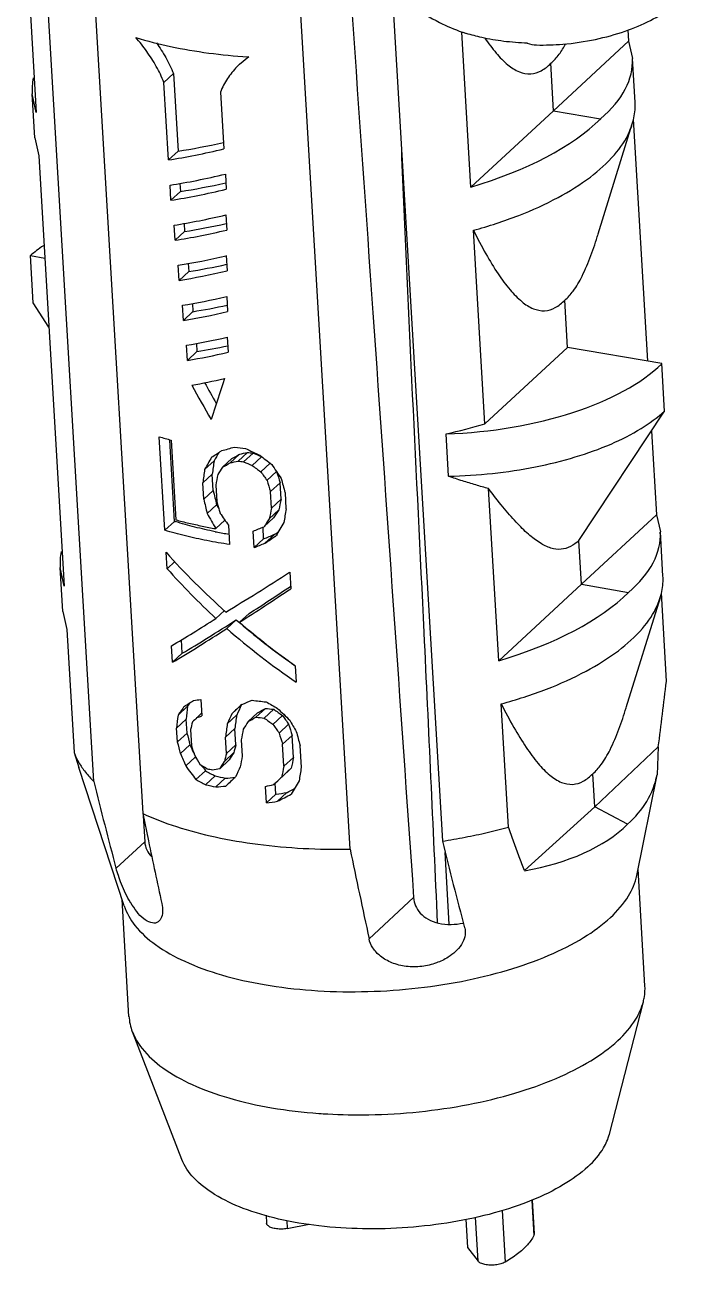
# Model space of a CAD drawing. Header units: millimetres. Extents: x 1603 to 1978, y -231 to 30.
# Drawn here: x 1755.57 to 1760.05, y -211.06 to -202.73 of the extents above; entities that cross this region are included whole.
import ezdxf

# ---------------------------------------------------------------- set-up
doc = ezdxf.new("R2010")
doc.units = ezdxf.units.MM
doc.layers.add('02___PRT_ALL_AXES', color=7, linetype='Continuous')
doc.layers.add('3_ALL_AXES', color=7, linetype='Continuous')

# ---------------------------------------------------------------- blocks, each defined once
blk = doc.blocks.new('*u142')
at = {"color": 7, "linetype": 'Continuous'}
for centre, radius, start, end in [((-104, 29.152), 1.468, 250.7918, 250.9125), ((-103.997, 29.16), 1.476, 250.9125, 251.1003), ((-103.984, 29.2), 1.518, 251.1056, 252.4025), ((-103.765, 27.898), 0.256, 248.8694, 269.0843)]:
    blk.add_arc(centre, radius, start, end, dxfattribs=at)
at = {"color": 7, "linetype": 'Continuous', "start_tangent": (-0.999304, 0.037294), "end_tangent": (-0.953175, 0.302418)}
blk.add_spline([(-103.857, 27.659), (-104.084, 27.677), (-104.294, 27.713), (-104.442, 27.753)], degree=3, dxfattribs=at)
at = {"layer": '02___PRT_ALL_AXES', "color": 7, "linetype": 'Continuous'}
for p, q in [((-108.017, 20.577), (-108.631, 30.982)), ((-108.162, 30.673), (-107.547, 20.268)), ((-105.558, 19.927), (-106.173, 30.332)), ((-108.678, 28.85), (-108.569, 26.993)), ((-105.156, 28.201), (-104.672, 20.004)), ((-104.399, 26.279), (-104.487, 27.766)), ((-102.893, 27.786), (-102.886, 27.678)), ((-103.606, 27.011), (-102.886, 27.678)), ((-102.886, 27.678), (-102.849, 27.513)), ((-106.529, 27.527), (-106.618, 27.456)), ((-106.54, 27.528), (-106.529, 27.527)), ((-102.824, 27.091), (-102.849, 27.513)), ((-103.606, 27.011), (-103.632, 27.466)), ((-107.343, 27.283), (-107.252, 27.367)), ((-107.299, 26.539), (-107.343, 27.283)), ((-107.252, 27.367), (-107.208, 26.623)), ((-108.582, 26.751), (-108.607, 27.173)), ((-108.569, 26.993), (-108.607, 27.173)), ((-106.801, 27.19), (-106.769, 26.645)), ((-104.399, 26.279), (-103.606, 27.011)), ((-103.606, 27.011), (-103.154, 26.934)), ((-102.842, 26.93), (-102.705, 24.608)), ((-103.177, 25.829), (-102.85, 26.885)), ((-108.582, 26.751), (-108.544, 26.578)), ((-108.544, 26.578), (-108.3, 22.449)), ((-107.299, 26.539), (-107.208, 26.623)), ((-107.19, 26.314), (-107.185, 26.236)), ((-106.754, 26.403), (-106.746, 26.258)), ((-107.276, 26.152), (-107.285, 26.297)), ((-107.276, 26.152), (-107.185, 26.236)), ((-106.75, 26.012), (-106.741, 25.867)), ((-107.237, 25.768), (-107.245, 25.913)), ((-107.237, 25.768), (-107.146, 25.852)), ((-107.151, 25.93), (-107.146, 25.852)), ((-104.265, 24.007), (-104.375, 25.864)), ((-108.597, 25.167), (-108.624, 25.622)), ((-108.624, 25.622), (-108.486, 25.598)), ((-106.746, 25.621), (-106.737, 25.476)), ((-107.197, 25.384), (-107.206, 25.529)), ((-107.197, 25.384), (-107.106, 25.468)), ((-107.111, 25.546), (-107.106, 25.468)), ((-106.741, 25.23), (-106.733, 25.085)), ((-108.447, 24.934), (-108.597, 25.167)), ((-107.157, 25), (-107.166, 25.145)), ((-107.071, 25.162), (-107.067, 25.084)), ((-103.471, 24.74), (-103.498, 25.194)), ((-107.157, 25), (-107.067, 25.084)), ((-107.118, 24.616), (-107.126, 24.761)), ((-107.032, 24.778), (-107.027, 24.7)), ((-106.737, 24.839), (-106.728, 24.694)), ((-107.118, 24.616), (-107.027, 24.7)), ((-104.265, 24.007), (-103.471, 24.74)), ((-102.567, 24.585), (-103.471, 24.74)), ((-102.541, 24.13), (-102.567, 24.585)), ((-103.362, 22.889), (-102.541, 24.13)), ((-102.666, 23.941), (-102.618, 23.134)), ((-107.335, 22.986), (-107.388, 23.883)), ((-107.242, 23.072), (-107.288, 23.85)), ((-107.275, 23.851), (-107.23, 23.086)), ((-104.613, 23.504), (-104.637, 23.911)), ((-106.708, 23.633), (-106.618, 23.717)), ((-106.632, 23.649), (-106.541, 23.733)), ((-106.579, 23.643), (-106.488, 23.727)), ((-106.498, 23.608), (-106.409, 23.691)), ((-106.953, 23.569), (-106.863, 23.653)), ((-106.782, 23.592), (-106.691, 23.675)), ((-106.414, 23.548), (-106.325, 23.631)), ((-106.97, 23.442), (-106.88, 23.526)), ((-106.87, 23.367), (-106.88, 23.526)), ((-106.355, 23.465), (-106.263, 23.55)), ((-106.321, 23.357), (-106.229, 23.442)), ((-106.22, 23.284), (-106.229, 23.442)), ((-106.961, 23.284), (-106.97, 23.442)), ((-106.961, 23.284), (-106.87, 23.367)), ((-106.846, 23.419), (-106.837, 23.261)), ((-106.312, 23.199), (-106.321, 23.357)), ((-106.182, 23.349), (-106.173, 23.191)), ((-104.131, 21.735), (-104.229, 23.387)), ((-106.929, 23.147), (-106.838, 23.231)), ((-106.312, 23.199), (-106.22, 23.284)), ((-106.383, 23.021), (-106.291, 23.106)), ((-106.333, 23.095), (-106.241, 23.181)), ((-103.337, 22.468), (-102.618, 23.134)), ((-102.618, 23.134), (-102.58, 22.97)), ((-107.335, 22.986), (-107.242, 23.072)), ((-106.847, 23.002), (-106.758, 23.083)), ((-106.724, 23.034), (-106.713, 22.85)), ((-106.478, 22.82), (-106.487, 22.978)), ((-106.387, 22.904), (-106.393, 23.016)), ((-102.556, 22.547), (-102.58, 22.97)), ((-106.478, 22.82), (-106.387, 22.904)), ((-106.374, 22.863), (-106.282, 22.947)), ((-103.337, 22.468), (-103.362, 22.889)), ((-107.313, 22.617), (-107.323, 22.776)), ((-108.3, 22.449), (-108.339, 22.63)), ((-108.314, 22.207), (-108.339, 22.63)), ((-107.313, 22.617), (-107.239, 22.686)), ((-106.137, 22.584), (-106.127, 22.426)), ((-104.131, 21.735), (-103.337, 22.468)), ((-103.337, 22.468), (-102.885, 22.39)), ((-102.574, 22.386), (-102.524, 21.538)), ((-102.909, 21.285), (-102.581, 22.341)), ((-108.314, 22.207), (-108.276, 22.035)), ((-106.845, 22.14), (-106.763, 22.216)), ((-106.618, 22.104), (-106.527, 22.187)), ((-108.276, 22.035), (-108.206, 20.853)), ((-106.74, 22.044), (-106.65, 22.127)), ((-107.168, 21.806), (-107.175, 21.936)), ((-107.26, 21.721), (-107.27, 21.879)), ((-107.26, 21.721), (-107.168, 21.806)), ((-106.084, 21.687), (-106.074, 21.529)), ((-106.99, 21.363), (-106.981, 21.205)), ((-106.692, 21.226), (-106.602, 21.31)), ((-104.037, 20.139), (-104.107, 21.321)), ((-107.208, 21.213), (-107.116, 21.298)), ((-107.026, 21.19), (-106.982, 21.231)), ((-106.736, 21.129), (-106.646, 21.213)), ((-106.536, 21.151), (-106.445, 21.235)), ((-106.461, 21.194), (-106.37, 21.278)), ((-106.381, 21.185), (-106.29, 21.269)), ((-106.298, 21.124), (-106.206, 21.209)), ((-107.223, 21.088), (-107.13, 21.173)), ((-107.215, 20.956), (-107.223, 21.088)), ((-107.122, 21.041), (-107.13, 21.173)), ((-107.088, 21.076), (-107.079, 20.917)), ((-106.753, 21.002), (-106.663, 21.086)), ((-106.653, 20.927), (-106.663, 21.086)), ((-106.239, 21.041), (-106.147, 21.126)), ((-107.215, 20.956), (-107.122, 21.041)), ((-106.744, 20.844), (-106.753, 21.002)), ((-106.602, 20.977), (-106.593, 20.819)), ((-106.205, 20.933), (-106.113, 21.018)), ((-106.101, 20.807), (-106.113, 21.018)), ((-108.206, 20.853), (-108.16, 20.711)), ((-107.186, 20.844), (-107.094, 20.929)), ((-106.764, 20.769), (-106.673, 20.853)), ((-106.744, 20.844), (-106.653, 20.927)), ((-106.193, 20.722), (-106.205, 20.933)), ((-106.039, 20.923), (-106.026, 20.712)), ((-102.601, 20.908), (-103.211, 20.332)), ((-102.601, 20.908), (-102.613, 20.641)), ((-107.725, 19.382), (-108.16, 20.711)), ((-107.135, 20.725), (-107.043, 20.81)), ((-106.808, 20.699), (-106.718, 20.783)), ((-106.193, 20.722), (-106.101, 20.807)), ((-107.037, 20.595), (-106.946, 20.679)), ((-106.942, 20.546), (-106.851, 20.63)), ((-106.846, 20.525), (-106.755, 20.608)), ((-106.214, 20.619), (-106.122, 20.704)), ((-106.213, 20.618), (-106.199, 20.631)), ((-103.211, 20.332), (-103.23, 20.65)), ((-102.808, 19.673), (-102.613, 20.641)), ((-106.36, 20.37), (-106.369, 20.528)), ((-106.291, 20.547), (-106.251, 20.583)), ((-106.269, 20.454), (-106.275, 20.561)), ((-106.254, 20.386), (-106.163, 20.471)), ((-106.36, 20.37), (-106.269, 20.454)), ((-107.547, 20.268), (-107.492, 20.006)), ((-107.543, 20.246), (-107.528, 19.998)), ((-103.211, 20.332), (-103.885, 19.721)), ((-102.896, 20.166), (-103.211, 20.332)), ((-107.803, 19.744), (-107.528, 19.998)), ((-104.607, 19.207), (-104.645, 19.896)), ((-102.729, 18.616), (-102.795, 19.735)), ((-107.679, 18.323), (-107.745, 19.443)), ((-104.948, 19.462), (-105.376, 19.066)), ((-103.07, 17.193), (-102.744, 18.464)), ((-107.172, 16.951), (-107.646, 18.175)), ((-103.815, 16.558), (-103.795, 16.22)), ((-103.81, 16.56), (-103.791, 16.237)), ((-104.1, 16.462), (-104.07, 15.966)), ((-106.364, 16.415), (-106.359, 16.34)), ((-106.164, 16.365), (-106.16, 16.288)), ((-106.16, 16.288), (-105.951, 16.329)), ((-104.448, 16.377), (-104.432, 16.105)), ((-104.33, 15.975), (-104.355, 16.398)), ((-103.791, 16.237), (-103.795, 16.22)), ((-104.432, 16.105), (-104.33, 15.975))]:
    blk.add_line(p, q, dxfattribs=at)
for centre, radius, start, end in [((-106.303, 27.464), 3.741, 253.1432, 254.9458), ((-105.965, 29.234), 5.494, 262.6748, 263.7779), ((-105.929, 28.826), 5.13, 263.1441, 263.7367), ((-105.959, 29.085), 5.477, 262.9492, 263.5025), ((-106.268, 26.163), 3.241, 252.5045, 252.6552), ((-106.009, 27.19), 4.301, 258.6796, 258.8509), ((-105.98, 27.339), 4.452, 258.8589, 260.4496), ((-136.41, 25.39), 34.105, 352.4477, 353.5148), ((-105.813, 26.886), 5.573, 262.9558, 264.3237), ((-105.806, 26.706), 5.551, 263.227, 264.051), ((-105.776, 26.446), 5.202, 263.4417, 264.3242), ((-105.961, 24.986), 4.395, 257.2942, 257.9334), ((-105.925, 24.55), 4.028, 256.7071, 258.0985), ((-58.699, 32.786), 50.807, 193.9044, 194.8738), ((-105.956, 24.807), 4.374, 256.9713, 258.2559), ((163.744, 77.327), 277.227, 191.933, 192.05963), ((-58.262, 31.467), 47.805, 193.874, 194.9043), ((185.588, 81.206), 297.525, 191.88567, 192.05524), ((-107.191, 18.352), 0.489, 183.3226, 201.2365)]:
    blk.add_arc(centre, radius, start, end, dxfattribs=at)
for centre, major_axis, ratio, start_param, end_param in [((-105.73, 27.375), (2.881, 0.131), 0.416042, -0.483676, 0.005545), ((-105.73, 27.375), (2.877, 0.21), 0.457615, 3.019112, 3.13516), ((-105.73, 27.375), (2.877, 0.21), 0.457615, -1.123702, -0.495653), ((-105.754, 27.776), (2.619, 0.99), 0.259629, 4.028889, 4.216807), ((-105.754, 27.776), (2.817, 1.065), 0.259629, -2.246304, -2.035387), ((-105.739, 27.534), (2.817, 1.065), 0.259629, -2.246304, -2.035387), ((-105.731, 27.389), (2.619, 0.99), 0.259629, 4.028889, 4.216807), ((-105.731, 27.389), (2.817, 1.065), 0.259629, -2.246304, -2.035387), ((-105.716, 27.147), (2.817, 1.065), 0.259629, -2.23925, -2.042441), ((-105.708, 27.002), (2.817, 1.065), 0.259629, -2.23925, -2.042441), ((-105.708, 27.002), (2.619, 0.99), 0.259629, 4.036482, 4.209159), ((-106.816, 25.312), (2.022, 0.092), 0.416042, 2.535657, 2.657917), ((-105.694, 26.76), (2.817, 1.065), 0.259629, -2.232201, -2.049491), ((-105.685, 26.615), (2.817, 1.065), 0.259629, -2.232201, -2.049491), ((-105.685, 26.615), (2.619, 0.99), 0.259629, 4.044068, 4.201513), ((-105.671, 26.373), (2.817, 1.065), 0.259629, -2.225156, -2.056535), ((-105.662, 26.228), (2.619, 0.99), 0.259629, 4.051649, 4.19387), ((-105.662, 26.228), (2.817, 1.065), 0.259629, -2.225156, -2.056535), ((-105.648, 25.987), (2.817, 1.065), 0.259629, -2.218116, -2.063576), ((-105.639, 25.842), (2.619, 0.99), 0.259629, 4.059225, 4.186229), ((-105.639, 25.842), (2.817, 1.065), 0.259629, -2.218116, -2.063576), ((-104.519, 24.919), (2.18, 0.159), 0.457615, -1.658061, -0.495653), ((-105.625, 25.6), (2.817, 1.065), 0.259629, -2.207254, -2.082457), ((-105.604, 25.24), (-2.545, 4.651), 0.299129, -4.695907, -4.65294), ((-105.604, 25.24), (2.383, 6.774), 0.116882, -4.553209, -4.49482), ((-105.604, 25.24), (-2.737, 5.002), 0.299129, -4.704, -4.637592), ((-105.596, 25.103), (2.877, 0.21), 0.457615, -1.264566, -1.123702), ((-105.584, 24.905), (2.608, 4.249), 0.101162, -4.36031, -4.331187), ((-105.583, 24.888), (2.769, 1.981), 0.074812, -2.113835, -2.075009), ((-105.584, 24.905), (2.425, 3.951), 0.101162, -4.349512, -4.32848), ((-105.585, 24.919), (2.809, 1.187), 0.232063, -2.110033, -2.061425), ((-105.574, 24.737), (2.583, 1.665), 0.107529, -2.086075, -2.054722), ((-105.577, 24.793), (2.621, 0.961), 0.266763, -2.07425, -2.042831), ((-105.598, 25.136), (2.868, -1.209), 0.527627, -1.685817, -1.636778), ((-105.588, 24.974), (2.681, -0.896), 0.526141, -1.73377, -1.702173), ((-105.607, 25.296), (2.758, -2.416), 0.476165, -1.452264, -1.412741), ((-105.603, 25.23), (1.896, 13.198), 0.083322, -4.574278, -4.564565), ((-105.603, 25.23), (1.763, 12.272), 0.083322, -4.571572, -4.561124), ((-105.57, 24.665), (2.646, 3.818), 0.088068, -4.367089, -4.347673), ((-105.574, 24.737), (2.778, 1.79), 0.107529, -2.088499, -2.059351), ((-105.577, 24.793), (2.819, 1.033), 0.266763, -2.078879, -2.049679), ((-105.588, 24.974), (2.884, -0.964), 0.526141, -1.742107, -1.712763), ((-105.596, 25.1), (2.781, -2.146), 0.493888, -1.514808, -1.485343), ((-105.638, 25.811), (-2.739, 5.045), 0.296864, 1.854376, 1.884233), ((-105.565, 24.579), (2.088, 10.494), 0.09717, -4.592101, -4.582395), ((-105.618, 25.48), (-2.722, 4.588), 0.322168, -4.474814, -4.45509), ((-105.693, 26.753), (-3.123, 11.365), 0.132401, -4.455402, -4.445512), ((-105.693, 26.753), (-2.903, 10.568), 0.132401, -4.440984, -4.430316), ((-105.764, 27.948), (-3.296, 14.074), 0.105694, 1.868853, 1.878853), ((-105.521, 23.834), (-3.064, 13.086), 0.105694, -4.701482, -4.691034), ((-105.521, 23.834), (-3.296, 14.074), 0.105694, -4.698041, -4.688328), ((-105.54, 24.159), (-2.547, 4.691), 0.296864, -4.675654, -4.668069), ((-105.559, 24.485), (-3.123, 11.365), 0.132401, -4.640913, -4.631208), ((-105.431, 22.311), (1.942, 9.757), 0.09717, 1.490193, 1.500861), ((-105.54, 24.159), (-2.739, 5.045), 0.296864, -4.672948, -4.643825), ((-105.554, 24.393), (-2.71, 4.127), 0.350917, 1.641855, 1.670982), ((-105.506, 23.584), (2.646, 3.818), 0.088068, -4.523479, -4.503755), ((-105.431, 22.311), (2.088, 10.494), 0.09717, 1.505389, 1.515279), ((-105.506, 23.584), (2.46, 3.55), 0.088068, -4.537897, -4.516629), ((-105.36, 21.116), (1.896, 13.198), 0.083322, 1.424912, 1.434911), ((-105.533, 24.04), (2.797, 1.414), 0.182224, -2.009361, -1.970102), ((-105.517, 23.768), (2.575, 1.842), 0.074812, -1.925468, -1.910919), ((-105.486, 23.253), (2.608, 4.249), 0.101162, -4.605182, -4.575325), ((-105.462, 22.831), (2.881, 0.131), 0.416042, -0.483676, 0.005545), ((-105.524, 23.882), (2.797, 1.414), 0.182224, -2.009361, -1.970102), ((-105.524, 23.882), (2.6, 1.315), 0.182224, -1.999525, -1.957228), ((-105.517, 23.768), (2.769, 1.981), 0.074812, -1.938343, -1.898819), ((-105.462, 22.831), (2.877, 0.21), 0.457615, 3.019112, 3.13516), ((-105.497, 23.423), (2.761, -2.381), 0.478562, 4.446081, 4.670886), ((-105.487, 23.266), (2.761, -2.374), 0.479063, -1.83795, -1.651968), ((-105.494, 23.373), (2.774, 1.885), 0.090766, -2.101459, -1.865998), ((-105.483, 23.196), (2.771, 1.951), 0.079762, -2.04814, -1.861242), ((-105.483, 23.196), (2.576, 1.814), 0.079762, -2.043511, -1.880034), ((-105.462, 22.831), (2.877, 0.21), 0.457615, -1.123702, -0.495653), ((-105.493, 23.371), (2.771, 1.951), 0.079762, -2.321509, -2.135528), ((-105.484, 23.214), (2.77, 1.956), 0.078896, -2.321116, -2.096311), ((-105.484, 23.214), (2.576, 1.819), 0.078896, -2.337398, -2.095353), ((-105.487, 23.264), (2.769, -2.282), 0.48523, -1.624077, -1.388615), ((-105.487, 23.264), (2.575, -2.122), 0.48523, -1.623119, -1.410029), ((-105.498, 23.441), (2.761, -2.374), 0.479063, -1.564581, -1.377683), ((-105.456, 22.746), (2.769, 1.981), 0.074812, -2.279677, -2.240396), ((-105.473, 23.018), (2.492, 3.154), 0.068751, -4.093117, -4.082482), ((-105.448, 22.595), (2.819, 1.033), 0.266763, -2.273414, -2.244092), ((-105.435, 22.388), (2.738, 2.569), 0.003918, 2.005243, 2.044086), ((-105.433, 22.353), (2.352, 4.765), 0.114636, -4.435523, -4.414648), ((-105.439, 22.458), (2.797, 1.414), 0.182224, -2.087341, -2.04842), ((-105.458, 22.769), (2.836, -1.572), 0.521033, -1.60161, -1.562291), ((-105.591, 25.019), (1.896, 13.198), 0.083322, -4.407924, -4.398007), ((-105.473, 23.018), (2.68, 3.392), 0.068751, -4.127614, -4.097978), ((-105.591, 25.019), (1.763, 12.272), 0.083322, -4.392427, -4.381724), ((-105.451, 22.651), (2.738, 2.569), 0.003918, 2.180271, 2.199856), ((-105.441, 22.484), (2.797, 1.414), 0.182224, -2.26237, -2.242833), ((-105.433, 22.353), (2.53, 5.125), 0.114636, -4.434565, -4.415155), ((-105.437, 22.408), (1.763, 12.272), 0.083322, -4.602894, -4.592455), ((-105.427, 22.241), (2.778, 1.79), 0.10753, -2.049625, -2.020402), ((-105.427, 22.241), (2.583, 1.665), 0.10753, -2.044258, -2.012811), ((-105.451, 22.656), (2.781, -2.146), 0.493889, -1.524602, -1.49518), ((-105.451, 22.656), (2.586, -1.995), 0.493889, -1.514766, -1.483071), ((-105.472, 23.01), (-2.715, 3.177), 0.41925, -4.517405, -4.477805), ((-105.472, 23.015), (-2.531, 4.266), 0.322168, -4.472542, -4.451317), ((-105.497, 23.426), (2.297, 7.798), 0.112501, -4.383029, -4.373216), ((-105.437, 22.408), (1.896, 13.198), 0.083322, -4.603401, -4.593695), ((-105.397, 21.73), (2.088, 10.494), 0.09717, -4.630944, -4.621228), ((-105.417, 22.08), (2.646, 3.818), 0.088068, -4.405963, -4.386516), ((-105.472, 23.015), (-2.722, 4.588), 0.322168, -4.484651, -4.464961), ((-105.544, 24.222), (-2.903, 10.568), 0.132401, -4.451629, -4.440984), ((-105.507, 23.599), (-2.783, 5.953), 0.255045, 1.870201, 1.890128), ((-105.279, 19.738), (-3.123, 11.365), 0.132401, 1.427172, 1.43709), ((-105.279, 19.738), (-2.903, 10.568), 0.132401, 1.41089, 1.421593), ((-105.544, 24.222), (-3.123, 11.365), 0.132401, -4.465273, -4.455402), ((-105.62, 25.522), (-3.296, 14.074), 0.105694, -4.414332, -4.404333), ((-105.343, 20.83), (-2.783, 5.953), 0.255044, 1.449778, 1.469554), ((-105.343, 20.83), (-2.588, 5.535), 0.255044, 1.434282, 1.448492), ((-105.341, 20.785), (-2.948, 8.659), 0.175709, 1.495792, 1.505604), ((-105.375, 21.366), (-2.722, 4.588), 0.322168, 1.49652, 1.516104), ((-105.422, 22.16), (2.297, 7.798), 0.112501, -4.509682, -4.499975), ((-105.416, 22.054), (2.46, 3.55), 0.088068, -4.306877, -4.285986), ((-105.422, 22.16), (2.136, 7.251), 0.112501, -4.508442, -4.498002), ((-105.372, 21.323), (-2.715, 3.177), 0.41925, 1.404733, 1.444076), ((-105.372, 21.323), (-2.525, 2.954), 0.41925, 1.390792, 1.399244), ((-105.398, 21.757), (2.884, -0.964), 0.526141, -1.975564, -1.946274), ((-105.372, 21.323), (-2.525, 2.954), 0.41925, 1.415623, 1.433194), ((-105.416, 22.054), (2.646, 3.818), 0.088068, -4.308849, -4.289426), ((-105.397, 21.747), (2.53, 5.125), 0.114636, -4.453981, -4.434565), ((-105.387, 21.572), (2.088, 10.494), 0.09717, -4.621228, -4.611516), ((-105.291, 19.937), (2.088, 10.494), 0.09717, 1.515278, 1.525149), ((-105.291, 19.937), (1.942, 9.757), 0.09717, 1.500861, 1.511506), ((-105.214, 18.637), (1.896, 13.198), 0.083322, 1.424912, 1.434912), ((-105.39, 21.613), (2.896, -0.659), 0.516533, -2.054207, -2.015087), ((-105.39, 21.613), (2.693, -0.613), 0.516533, -2.065089, -2.022964), ((-105.407, 21.91), (2.819, 1.033), 0.266763, -2.214859, -2.185689), ((-105.396, 21.728), (2.634, 0.777), 0.311001, -2.201903, -2.1601), ((-105.4, 21.781), (2.738, 2.569), 0.003918, 2.044086, 2.08291), ((-105.376, 21.386), (2.738, 2.569), 0.003918, 1.878151, 1.907663), ((-105.376, 21.386), (2.545, 2.388), 0.003918, 1.864507, 1.896315), ((-105.623, 21.588), (2.98, -1.058), 0.5029, -0.272004, 0.072127), ((-105.396, 21.728), (2.832, 0.835), 0.311001, -2.19699, -2.158127), ((-105.392, 21.655), (2.819, 1.033), 0.266763, -2.020401, -1.991019), ((-105.384, 21.524), (2.634, 0.777), 0.311001, -2.003176, -1.960949), ((-105.375, 21.373), (2.59, 1.524), 0.135993, -1.958473, -1.929361), ((-105.34, 20.774), (2.608, 4.249), 0.101162, -4.605183, -4.575326), ((-105.384, 21.524), (2.832, 0.835), 0.311001, -2.012261, -1.973058), ((-105.375, 21.373), (2.785, 1.639), 0.135993, -1.970583, -1.921222), ((-105.605, 21.604), (2.967, -1.045), 0.547676, -0.774557, -0.267768), ((-107.019, 20.097), (0.5, 0.148), 0.644934, 2.992177, 3.472246)]:
    blk.add_ellipse(centre, major_axis=major_axis, ratio=ratio, start_param=start_param, end_param=end_param, dxfattribs=at)
for points, start_tangent, end_tangent in [([(-105.767, 31.251), (-105.735, 30.784), (-105.339, 25.072), (-104.948, 19.462)], (0.069059, -0.997613), (0.069664, -0.997571)), ([(-107.614, 27.713), (-107.28, 27.628), (-106.914, 27.565), (-106.54, 27.528)], (0.956941, -0.290282), (0.997792, -0.066423)), ([(-107.343, 27.283), (-107.417, 27.436), (-107.509, 27.581), (-107.614, 27.713)], (-0.379532, 0.925179), (-0.658306, 0.75275)), ([(-107.415, 27.662), (-107.326, 27.521), (-107.252, 27.367)], (0.574977, -0.81817), (0.377872, -0.925858)), ([(-104.264, 27.708), (-104.156, 27.565), (-104.044, 27.452), (-103.933, 27.384), (-103.825, 27.364), (-103.723, 27.395), (-103.632, 27.466)], (0.561769, -0.827294), (0.696874, 0.717194)), ([(-103.632, 27.466), (-103.552, 27.553), (-103.489, 27.653)], (0.776957, 0.629554), (0.480346, 0.877079)), ([(-106.618, 27.456), (-106.643, 27.432), (-106.734, 27.319), (-106.801, 27.19)], (-0.734587, -0.678514), (-0.365081, -0.930976)), ([(-102.85, 26.885), (-102.823, 27.039), (-102.824, 27.091)], (0.295184, 0.95544), (-0.061497, 0.998107)), ([(-104.375, 25.864), (-103.94, 26.007), (-103.562, 26.179), (-103.252, 26.375), (-103.022, 26.588), (-102.877, 26.812), (-102.85, 26.885)], (0.964094, 0.265561), (0.295184, 0.95544)), ([(-104.718, 19.22), (-104.847, 22.007), (-105.06, 26.562), (-105.062, 26.609)], (-0.046263, 0.998929), (-0.04671, 0.998908)), ([(-104.375, 25.864), (-104.254, 25.637), (-104.137, 25.446), (-104.022, 25.293), (-103.909, 25.18), (-103.799, 25.112), (-103.691, 25.093), (-103.589, 25.123), (-103.498, 25.194)], (0.448088, -0.893989), (0.696874, 0.717194)), ([(-103.498, 25.194), (-103.417, 25.281), (-103.332, 25.424), (-103.247, 25.622), (-103.178, 25.826)], (0.776957, 0.629554), (0.295206, 0.955434)), ([(-104.613, 23.504), (-104.191, 23.532), (-103.78, 23.595), (-103.397, 23.69), (-103.054, 23.814), (-102.765, 23.963), (-102.541, 24.13)], (0.999722, 0.023594), (0.734307, 0.678818)), ([(-104.229, 23.387), (-104.352, 23.421), (-104.48, 23.46), (-104.613, 23.504)], (-0.968348, 0.249602), (-0.944399, 0.3288)), ([(-103.362, 22.889), (-103.443, 22.83), (-103.533, 22.804), (-103.631, 22.816), (-103.735, 22.865), (-103.846, 22.948), (-103.964, 23.064), (-104.091, 23.21), (-104.229, 23.387)], (-0.724597, -0.689173), (-0.597624, 0.801777)), ([(-107.23, 23.086), (-107.106, 23.055), (-106.978, 23.027), (-106.847, 23.002)], (0.96564, -0.259884), (0.985048, -0.172283)), ([(-106.713, 22.85), (-106.931, 22.887), (-107.138, 22.933), (-107.335, 22.986)], (-0.989115, 0.147145), (-0.956941, 0.290282)), ([(-106.853, 22.973), (-107.048, 23.017), (-107.234, 23.07)], (-0.980545, 0.196297), (-0.954528, 0.298123)), ([(-102.582, 22.341), (-102.555, 22.496), (-102.556, 22.547)], (0.295184, 0.95544), (-0.061497, 0.998107)), ([(-104.107, 21.321), (-103.672, 21.463), (-103.294, 21.635), (-102.984, 21.831), (-102.753, 22.044), (-102.609, 22.268), (-102.582, 22.341)], (0.964094, 0.265561), (0.295184, 0.95544)), ([(-104.107, 21.321), (-103.986, 21.094), (-103.868, 20.903), (-103.754, 20.749), (-103.641, 20.637), (-103.53, 20.568), (-103.422, 20.549), (-103.321, 20.579), (-103.23, 20.65)], (0.448088, -0.893989), (0.696874, 0.717194)), ([(-103.23, 20.65), (-103.149, 20.738), (-103.064, 20.88), (-102.979, 21.078), (-102.909, 21.282)], (0.776957, 0.629554), (0.295206, 0.955434)), ([(-108.206, 20.853), (-108.16, 20.758), (-108.097, 20.666), (-108.017, 20.577)], (0.36019, -0.932879), (0.712116, -0.702062)), ([(-107.547, 20.268), (-107.223, 20.143), (-106.852, 20.044), (-106.444, 19.974), (-106.009, 19.935), (-105.558, 19.927)], (0.908195, -0.418546), (0.999833, 0.018261)), ([(-104.672, 20.004), (-104.454, 20.042), (-104.242, 20.087), (-104.037, 20.139)], (0.987997, 0.154474), (0.964094, 0.265561)), ([(-103.885, 19.721), (-103.936, 19.855), (-103.987, 19.995), (-104.037, 20.139)], (-0.361293, 0.932452), (-0.322625, 0.946527)), ([(-107.664, 19.415), (-107.711, 19.503), (-107.751, 19.592), (-107.781, 19.674), (-107.803, 19.744)], (-0.511097, 0.859523), (-0.257817, 0.966194)), ([(-103.059, 19.272), (-102.886, 19.479), (-102.808, 19.673)], (0.734307, 0.678818), (0.195556, 0.980693)), ([(-107.391, 19.237), (-107.411, 19.223), (-107.469, 19.222), (-107.538, 19.26), (-107.605, 19.328), (-107.662, 19.412), (-107.664, 19.415)], (-0.727701, -0.685894), (-0.511097, 0.859523)), ([(-107.364, 19.407), (-107.357, 19.325), (-107.373, 19.261), (-107.391, 19.237)], (0.208973, -0.977921), (-0.727701, -0.685894)), ([(-104.948, 19.462), (-104.929, 19.385), (-104.884, 19.314), (-104.81, 19.256), (-104.709, 19.217), (-104.588, 19.205), (-104.471, 19.218)], (0.069664, -0.997571), (0.98042, 0.196916)), ([(-107.725, 19.382), (-107.622, 19.196), (-107.424, 19.011), (-107.144, 18.851), (-106.791, 18.721), (-106.381, 18.628), (-105.927, 18.573), (-105.449, 18.56), (-104.964, 18.589), (-104.49, 18.659), (-104.047, 18.767), (-103.651, 18.909), (-103.317, 19.079), (-103.059, 19.272)], (0.309368, -0.950943), (0.734307, 0.678818)), ([(-104.458, 19.171), (-104.454, 19.104), (-104.478, 19.032), (-104.532, 18.958), (-104.547, 18.944)], (0.257817, -0.966194), (-0.733107, -0.680113)), ([(-104.547, 18.944), (-104.617, 18.89), (-104.73, 18.836), (-104.869, 18.802), (-105.02, 18.802), (-105.157, 18.838), (-105.266, 18.9), (-105.339, 18.98), (-105.376, 19.066)], (-0.733107, -0.680113), (-0.208973, 0.977921)), ([(-102.744, 18.464), (-102.734, 18.511), (-102.729, 18.616)], (0.248776, 0.968561), (-0.059126, 0.998251)), ([(-102.989, 18.09), (-102.816, 18.297), (-102.744, 18.464)], (0.734307, 0.678818), (0.248776, 0.968561)), ([(-107.646, 18.175), (-107.553, 18.014), (-107.355, 17.829), (-107.074, 17.669), (-106.722, 17.54), (-106.311, 17.446), (-105.857, 17.392), (-105.772, 17.387)], (0.360913, -0.932599), (0.998462, -0.055439)), ([(-105.772, 17.387), (-105.379, 17.379), (-104.894, 17.408), (-104.421, 17.478), (-103.977, 17.586), (-103.581, 17.728), (-103.248, 17.898), (-102.989, 18.09)], (0.998462, -0.055439), (0.734307, 0.678818)), ([(-103.276, 16.88), (-103.125, 17.063), (-103.07, 17.193)], (0.734307, 0.678818), (0.250189, 0.968197)), ([(-103.276, 16.88), (-103.509, 16.709), (-103.813, 16.559), (-104.174, 16.437), (-104.577, 16.349), (-105.004, 16.297), (-105.437, 16.285), (-105.856, 16.313), (-106.244, 16.379), (-106.582, 16.481), (-106.857, 16.615), (-107.057, 16.773), (-107.172, 16.951)], (-0.734307, -0.678818), (-0.356242, 0.934394)), ([(-106.16, 16.288), (-106.212, 16.282), (-106.264, 16.285), (-106.31, 16.295), (-106.342, 16.312), (-106.358, 16.334), (-106.359, 16.34)], (-0.981718, -0.190342), (-0.042691, 0.999088)), ([(-103.795, 16.22), (-103.857, 16.131), (-103.95, 16.045), (-104.07, 15.966)], (-0.457233, -0.889347), (-0.869542, -0.493859)), ([(-104.07, 15.966), (-104.111, 15.949), (-104.161, 15.939), (-104.215, 15.936), (-104.264, 15.942), (-104.305, 15.956), (-104.33, 15.975)], (-0.869542, -0.493859), (-0.619915, 0.784669))]:
    blk.add_spline(points, degree=3, dxfattribs=dict(at, start_tangent=start_tangent, end_tangent=end_tangent))
at = {"layer": '3_ALL_AXES', "color": 7, "linetype": 'Continuous'}
for points, start_tangent, end_tangent in [([(-105.554, 28.976), (-105.483, 28.717), (-105.362, 28.466), (-105.184, 28.226), (-104.954, 28.016), (-104.7, 27.859), (-104.483, 27.766)], (0.177037, -0.984204), (0.942216, -0.335006)), ([(-103.769, 27.642), (-103.516, 27.65), (-103.204, 27.696), (-102.918, 27.775), (-102.676, 27.878), (-102.465, 28.002), (-102.266, 28.16)], (0.999847, -0.017489), (0.734307, 0.678818))]:
    blk.add_spline(points, degree=3, dxfattribs=dict(at, start_tangent=start_tangent, end_tangent=end_tangent))

msp = doc.modelspace()

# ---------------------------------------------------------------- block references
at = {"xscale": 0.7, "yscale": 0.7, "zscale": 0.7}
msp.add_blockref('*u142', (1831.6405, -222.2185), dxfattribs=at)

doc.saveas('drawing.dxf')
